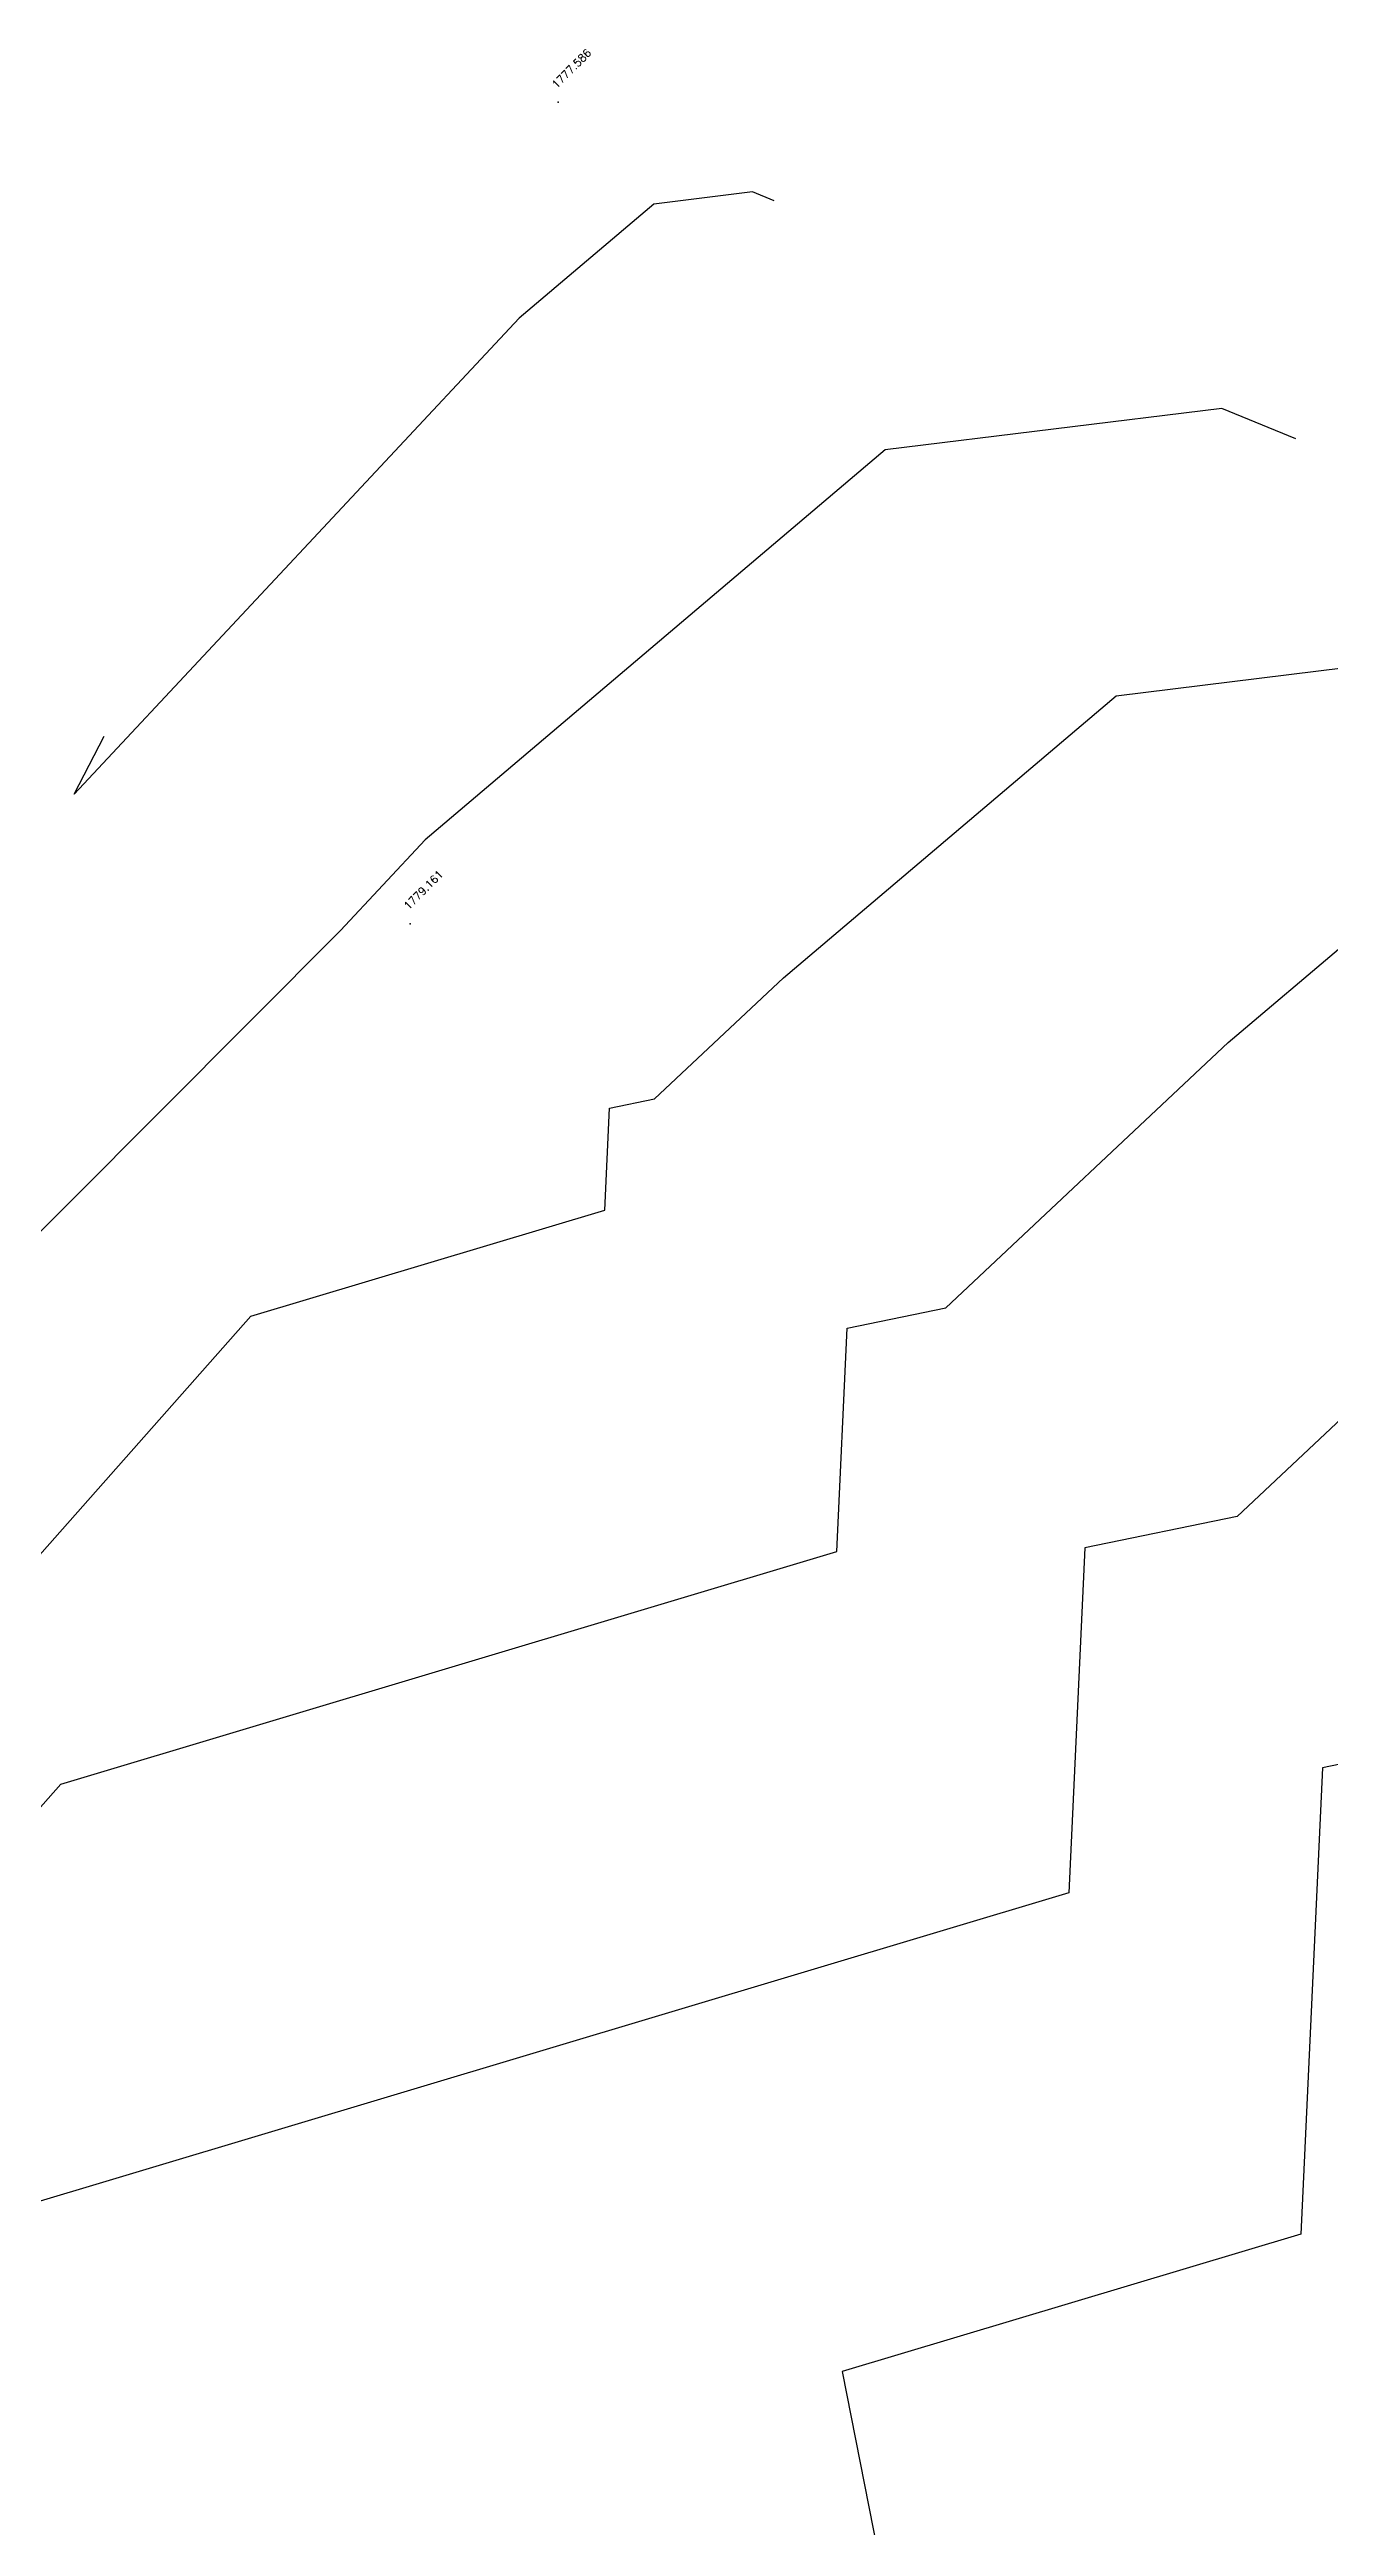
# Model space of a CAD drawing. Header units: inches. Extents: x 9956484 to 9957113, y 272553 to 273016.
# Drawn here: x 9956722.3 to 9956763.4, y 272936.6 to 273016.2 of the extents above; entities that cross this region are included whole.
import ezdxf
from ezdxf.enums import TextEntityAlignment as Align

# ---------------------------------------------------------------- set-up
doc = ezdxf.new("R2010")
doc.units = ezdxf.units.IN
doc.header["$MEASUREMENT"] = 0
for name, color, linetype in [('Contour', 4, 'Continuous'), ('Index_Contour', 8, 'Continuous'), ('Points', 7, 'Continuous'), ('Points-ELV', 6, 'Continuous'), ('Points-NUM', 4, 'Continuous'), ('Points-TXT', 3, 'Continuous')]:
    doc.layers.add(name, color=color, linetype=linetype)
doc.styles.add('romans', font='romans.shx')

# ---------------------------------------------------------------- blocks, each defined once
blk = doc.blocks.new('POINTS')
at = {"layer": 'Points'}
blk.add_line((0, 0), (0, 0), dxfattribs=at)
blk.add_point((0, 0), dxfattribs=at)
at = {"layer": 'Points-ELV', "style": 'romans'}
blk.add_attdef('ELEV', text='', height=1, rotation=45, dxfattribs=at).set_placement((0, 0), align=Align.BOTTOM_LEFT)
at = {"layer": 'Points-NUM', "style": 'romans'}
blk.add_attdef('PTNUM', text='', height=1, dxfattribs=at).set_placement((0, 0), align=Align.BOTTOM_RIGHT)
at = {"layer": 'Points-TXT', "style": 'romans'}
blk.add_attdef('DESC', text='', height=1, dxfattribs=at).set_placement((0, 0), align=Align.BOTTOM_RIGHT)

msp = doc.modelspace()

# ---------------------------------------------------------------- linework, layer by layer
at = {"layer": 'Contour'}
for points, elevation in [([(9956745.603, 273011.313), (9956744.905, 273011.598), (9956741.738, 273011.207), (9956737.413, 273007.542), (9956723.118, 272992.254), (9956724.076, 272994.116)], 1778), ([(9956762.365, 273003.671), (9956759.981, 273004.645), (9956749.163, 273003.31), (9956734.391, 272990.789), (9956731.667, 272987.876), (9956714.254, 272970.411), (9956704.207, 272959.924), (9956703.208, 272959.642), (9956699.007, 272953.86), (9956694.949, 272947.706), (9956693.375, 272946.581), (9956687.26, 272938.108), (9956691.12, 272946.064), (9956692.738, 272948.765), (9956693.71, 272950.358)], 1779), ([(9956652.14, 272884.184), (9956645.401, 272873.138), (9956634.185, 272854.405), (9956611.915, 272808.512), (9956610.33, 272805.24), (9956618.188, 272815.882), (9956622.707, 272821.759), (9956657.011, 272870.006), (9956661.866, 272873.887), (9956674.269, 272887.858), (9956685.414, 272888.708), (9956698.188, 272909.497), (9956709.526, 272926.263), (9956703.404, 272935.818), (9956712.327, 272948.754), (9956722.684, 272960.455), (9956747.614, 272967.93), (9956747.946, 272975.104), (9956751.114, 272975.758), (9956760.192, 272984.277), (9956764.012, 272987.515), (9956790.131, 272990.738), (9956795.888, 272988.387)], 1781), ([(9956812.65, 272980.745), (9956805.207, 272983.785), (9956776.71, 272980.268), (9956772.558, 272980.572), (9956772.323, 272980.423), (9956771.39, 272979.093), (9956771.461, 272977.085), (9956769.487, 272977.512), (9956760.471, 272969.05), (9956755.581, 272968.042), (9956755.068, 272956.967), (9956716.582, 272945.426), (9956714.77, 272943.379), (9956713.209, 272941.117), (9956725.598, 272921.781), (9956721.44, 272915.633), (9956694.902, 272872.443), (9956671.746, 272870.677)], 1782), ([(9956829.411, 272973.103), (9956820.282, 272976.832), (9956796.012, 272973.837), (9956782.507, 272974.824), (9956781.743, 272974.341), (9956778.709, 272970.013), (9956778.939, 272963.483), (9956772.522, 272964.871), (9956769.829, 272962.343), (9956763.216, 272960.98), (9956762.523, 272946.003), (9956747.79, 272941.585), (9956750.068, 272930.012), (9956747.171, 272925.635), (9956771.395, 272927.226), (9956772.374, 272926.074), (9956772.595, 272925.778), (9956772.687, 272925.26), (9956778.148, 272897.162), (9956775.543, 272885.608), (9956768.399, 272859.937)], 1783)]:
    msp.add_lwpolyline(points, dxfattribs=dict(at, elevation=elevation))
at = {"layer": 'Index_Contour', "elevation": 1780}
msp.add_lwpolyline([(9956672.925, 272917.271), (9956669.069, 272910.951), (9956662.653, 272900.234), (9956647.337, 272868.673), (9956671.599, 272902.287), (9956677.842, 272906.751), (9956693.941, 272931.164), (9956695.961, 272933.945), (9956709.884, 272954.128), (9956728.785, 272975.483), (9956740.159, 272978.894), (9956740.311, 272982.167), (9956741.756, 272982.465), (9956745.898, 272986.352), (9956756.587, 272995.412), (9956775.056, 272997.692), (9956779.126, 272996.029)], dxfattribs=at)

# ---------------------------------------------------------------- block references
at = {"layer": 'Points', "linetype": 'Continuous'}
ref = msp.add_blockref('POINTS', (9956738.664, 273014.477, 1777.586), dxfattribs=at)
ref.add_attrib('ELEV', '1777.586', dxfattribs={"layer": 'Points-ELV', "height": 0.25, "rotation": 45, "style": 'romans'}).set_placement((9956738.664, 273014.852, 1777.586), align=Align.BOTTOM_LEFT)
ref = msp.add_blockref('POINTS', (9956733.905, 272988.092, 1779.161), dxfattribs=at)
ref.add_attrib('ELEV', '1779.161', dxfattribs={"layer": 'Points-ELV', "height": 0.25, "rotation": 45, "style": 'romans'}).set_placement((9956733.905, 272988.467, 1779.161), align=Align.BOTTOM_LEFT)

doc.saveas('drawing.dxf')
